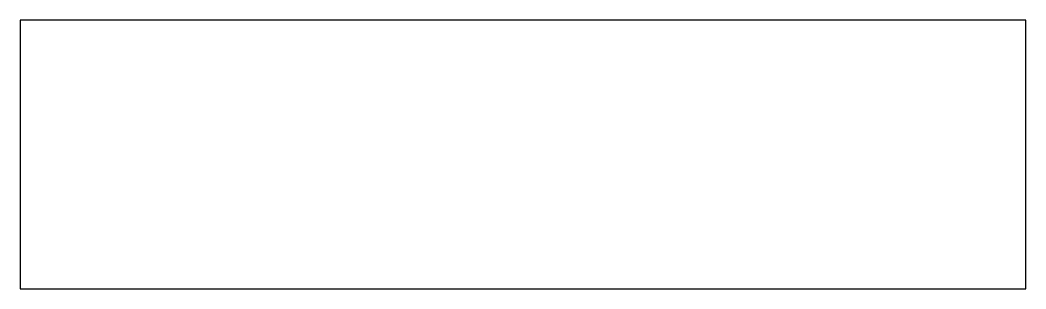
# Model space of a CAD drawing. Header units: millimetres. Extents: x -439 to -95, y -337 to -245.
import ezdxf

# ---------------------------------------------------------------- set-up
doc = ezdxf.new("R2010")
doc.units = ezdxf.units.MM

msp = doc.modelspace()

# ---------------------------------------------------------------- linework, layer by layer
at = {"color": 7, "linetype": 'Continuous', "lineweight": 25}
for p, q in [((-95, -245.06), (-439.12, -245.06)), ((-439.12, -245.06), (-439.12, -337.06)), ((-95, -337.06), (-95, -245.06)), ((-439.12, -337.06), (-95, -337.06))]:
    msp.add_line(p, q, dxfattribs=at)

doc.saveas('drawing.dxf')
